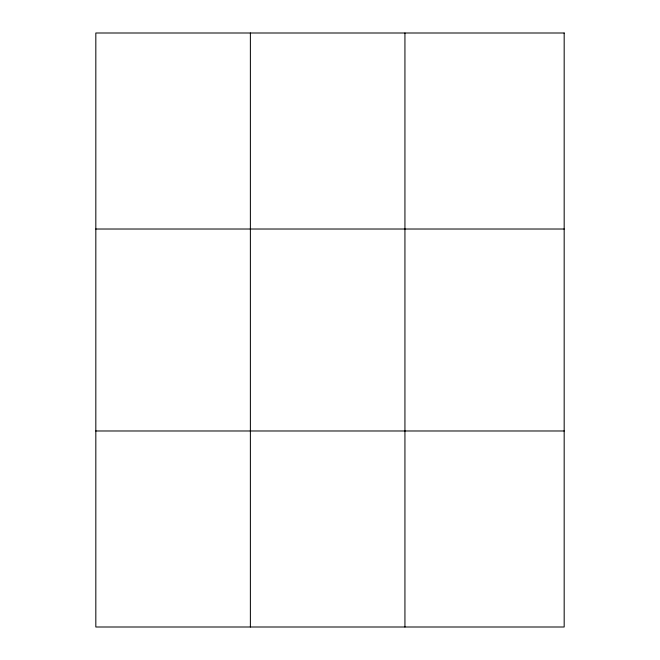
<?xml version="1.0" encoding="UTF-8"?>
<svg xmlns="http://www.w3.org/2000/svg" width="660" height="660" viewBox="0 0 660 660"><rect width="100%" height="100%" fill="white"/><g stroke="black" fill="none" stroke-linecap="round" stroke-linejoin="round"><path stroke-width="0.99" d="M250.379 33L250.379 627M404.935 33L404.935 627M95.824 229.02L564.176 229.02M95.824 430.98L564.176 430.98M564.176 33L564.176 627L95.824 627L95.824 33L564.176 33"/></g></svg>
